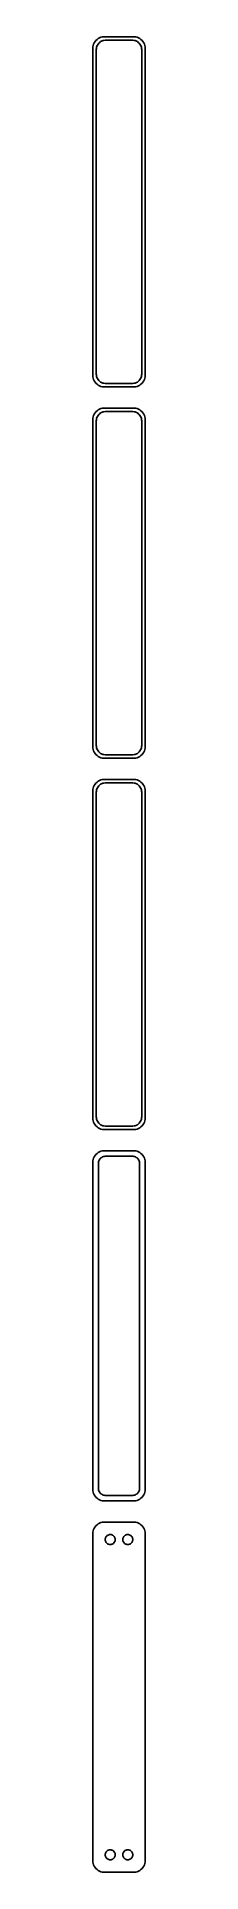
# Model space of a CAD drawing. Header units: metres. Extents: x -11 to 11, y 720 to 1506.
import ezdxf

# ---------------------------------------------------------------- set-up
doc = ezdxf.new("R2010")
doc.units = ezdxf.units.M

msp = doc.modelspace()

# ---------------------------------------------------------------- linework, layer by layer
for p, q in [((-11.2106, 1501.63), (-11.25, 1501)), ((-11.0929, 1502.24), (-11.2106, 1501.63)), ((-10.8989, 1502.84), (-11.0929, 1502.24)), ((-10.6315, 1503.41), (-10.8989, 1502.84)), ((-10.2951, 1503.94), (-10.6315, 1503.41)), ((-9.89484, 1504.42), (-10.2951, 1503.94)), ((-9.43712, 1504.85), (-9.89484, 1504.42)), ((-9.71844, 1501), (-9.62433, 1501.49)), ((-9.62433, 1501.49), (-9.4691, 1501.97)), ((-9.4691, 1501.97), (-9.25522, 1502.43)), ((-8.92912, 1505.22), (-9.43712, 1504.85)), ((-9.25522, 1502.43), (-8.98605, 1502.85)), ((-8.98605, 1502.85), (-8.66586, 1503.24)), ((-8.37889, 1505.52), (-8.92912, 1505.22)), ((-8.66586, 1503.24), (-8.29968, 1503.58)), ((-7.79507, 1505.76), (-8.37889, 1505.52)), ((-8.29968, 1503.58), (-7.8933, 1503.88)), ((-7.8933, 1503.88), (-7.45311, 1504.12)), ((-7.1869, 1505.91), (-7.79507, 1505.76)), ((-7.45311, 1504.12), (-6.98605, 1504.3)), ((-6.56395, 1505.99), (-7.1869, 1505.91)), ((-6.98605, 1504.3), (-6.49951, 1504.43)), ((6.56395, 1505.99), (-6.56395, 1505.99)), ((-6.49951, 1504.43), (-6.00116, 1504.49)), ((-6.00116, 1504.49), (6.00116, 1504.49)), ((6.00116, 1504.49), (6.49951, 1504.43)), ((6.49951, 1504.43), (6.98605, 1504.3)), ((7.1869, 1505.91), (6.56395, 1505.99)), ((6.98605, 1504.3), (7.45311, 1504.12)), ((7.79507, 1505.76), (7.1869, 1505.91)), ((7.45311, 1504.12), (7.8933, 1503.88)), ((8.37889, 1505.52), (7.79507, 1505.76)), ((7.8933, 1503.88), (8.29968, 1503.58)), ((8.29968, 1503.58), (8.66586, 1503.24)), ((8.92912, 1505.22), (8.37889, 1505.52)), ((8.66586, 1503.24), (8.98605, 1502.85)), ((9.43712, 1504.85), (8.92912, 1505.22)), ((8.98605, 1502.85), (9.25522, 1502.43)), ((9.25522, 1502.43), (9.4691, 1501.97)), ((9.89484, 1504.42), (9.43712, 1504.85)), ((9.4691, 1501.97), (9.62433, 1501.49)), ((9.62433, 1501.49), (9.71844, 1501)), ((10.2951, 1503.94), (9.89484, 1504.42)), ((10.6315, 1503.41), (10.2951, 1503.94)), ((10.8989, 1502.84), (10.6315, 1503.41)), ((11.0929, 1502.24), (10.8989, 1502.84)), ((11.2106, 1501.63), (11.0929, 1502.24)), ((11.25, 1501), (11.2106, 1501.63)), ((-11.25, 1501), (-11.25, 1361)), ((-9.75, 1500.5), (-9.71844, 1501)), ((-9.75, 1361.5), (-9.75, 1500.5)), ((9.71844, 1501), (9.75, 1500.5)), ((9.75, 1500.5), (9.75, 1361.5)), ((11.25, 1361), (11.25, 1501)), ((-11.25, 1361), (-11.2106, 1360.37)), ((-11.2106, 1360.37), (-11.0929, 1359.76)), ((-11.0929, 1359.76), (-10.8989, 1359.16)), ((-9.71844, 1361), (-9.75, 1361.5)), ((-9.62433, 1360.51), (-9.71844, 1361)), ((-9.4691, 1360.03), (-9.62433, 1360.51)), ((-9.25522, 1359.57), (-9.4691, 1360.03)), ((9.4691, 1360.03), (9.25522, 1359.57)), ((9.62433, 1360.51), (9.4691, 1360.03)), ((9.71844, 1361), (9.62433, 1360.51)), ((9.75, 1361.5), (9.71844, 1361)), ((10.8989, 1359.16), (11.0929, 1359.76)), ((11.0929, 1359.76), (11.2106, 1360.37)), ((11.2106, 1360.37), (11.25, 1361)), ((-10.8989, 1359.16), (-10.6315, 1358.59)), ((-10.6315, 1358.59), (-10.2951, 1358.06)), ((-10.2951, 1358.06), (-9.89484, 1357.58)), ((-9.89484, 1357.58), (-9.43712, 1357.15)), ((-9.43712, 1357.15), (-8.92912, 1356.78)), ((-8.98605, 1359.15), (-9.25522, 1359.57)), ((-8.66586, 1358.76), (-8.98605, 1359.15)), ((-8.92912, 1356.78), (-8.37889, 1356.48)), ((-8.29968, 1358.42), (-8.66586, 1358.76)), ((-8.37889, 1356.48), (-7.79507, 1356.24)), ((-7.8933, 1358.12), (-8.29968, 1358.42)), ((-7.45311, 1357.88), (-7.8933, 1358.12)), ((-7.79507, 1356.24), (-7.1869, 1356.09)), ((-6.98605, 1357.7), (-7.45311, 1357.88)), ((-7.1869, 1356.09), (-6.56395, 1356.01)), ((-6.49951, 1357.57), (-6.98605, 1357.7)), ((-6.56395, 1356.01), (6.56395, 1356.01)), ((-6.00116, 1357.51), (-6.49951, 1357.57)), ((6.00116, 1357.51), (-6.00116, 1357.51)), ((6.49951, 1357.57), (6.00116, 1357.51)), ((6.98605, 1357.7), (6.49951, 1357.57)), ((6.56395, 1356.01), (7.1869, 1356.09)), ((7.45311, 1357.88), (6.98605, 1357.7)), ((7.1869, 1356.09), (7.79507, 1356.24)), ((7.8933, 1358.12), (7.45311, 1357.88)), ((7.79507, 1356.24), (8.37889, 1356.48)), ((8.29968, 1358.42), (7.8933, 1358.12)), ((8.66586, 1358.76), (8.29968, 1358.42)), ((8.37889, 1356.48), (8.92912, 1356.78)), ((8.98605, 1359.15), (8.66586, 1358.76)), ((8.92912, 1356.78), (9.43712, 1357.15)), ((9.25522, 1359.57), (8.98605, 1359.15)), ((9.43712, 1357.15), (9.89484, 1357.58)), ((9.89484, 1357.58), (10.2951, 1358.06)), ((10.2951, 1358.06), (10.6315, 1358.59)), ((10.6315, 1358.59), (10.8989, 1359.16)), ((-10.6315, 1344.41), (-10.8989, 1343.84)), ((-10.2951, 1344.94), (-10.6315, 1344.41)), ((-9.89484, 1345.42), (-10.2951, 1344.94)), ((-9.43712, 1345.85), (-9.89484, 1345.42)), ((-8.92912, 1346.22), (-9.43712, 1345.85)), ((-8.98605, 1343.85), (-8.66586, 1344.24)), ((-8.37889, 1346.52), (-8.92912, 1346.22)), ((-8.66586, 1344.24), (-8.29968, 1344.58)), ((-7.79507, 1346.76), (-8.37889, 1346.52)), ((-8.29968, 1344.58), (-7.8933, 1344.88)), ((-7.8933, 1344.88), (-7.45311, 1345.12)), ((-7.1869, 1346.91), (-7.79507, 1346.76)), ((-7.45311, 1345.12), (-6.98605, 1345.3)), ((-6.56395, 1346.99), (-7.1869, 1346.91)), ((-6.98605, 1345.3), (-6.49951, 1345.43)), ((6.56395, 1346.99), (-6.56395, 1346.99)), ((-6.49951, 1345.43), (-6.00116, 1345.49)), ((-6.00116, 1345.49), (6.00116, 1345.49)), ((6.00116, 1345.49), (6.49951, 1345.43)), ((6.49951, 1345.43), (6.98605, 1345.3)), ((7.1869, 1346.91), (6.56395, 1346.99)), ((6.98605, 1345.3), (7.45311, 1345.12)), ((7.79507, 1346.76), (7.1869, 1346.91)), ((7.45311, 1345.12), (7.8933, 1344.88)), ((8.37889, 1346.52), (7.79507, 1346.76)), ((7.8933, 1344.88), (8.29968, 1344.58)), ((8.29968, 1344.58), (8.66586, 1344.24)), ((8.92912, 1346.22), (8.37889, 1346.52)), ((8.66586, 1344.24), (8.98605, 1343.85)), ((9.43712, 1345.85), (8.92912, 1346.22)), ((9.89484, 1345.42), (9.43712, 1345.85)), ((10.2951, 1344.94), (9.89484, 1345.42)), ((10.6315, 1344.41), (10.2951, 1344.94)), ((10.8989, 1343.84), (10.6315, 1344.41)), ((-11.2106, 1342.63), (-11.25, 1342)), ((-11.25, 1342), (-11.25, 1202)), ((-11.0929, 1343.24), (-11.2106, 1342.63)), ((-10.8989, 1343.84), (-11.0929, 1343.24)), ((-9.75, 1341.5), (-9.71844, 1342)), ((-9.75, 1202.5), (-9.75, 1341.5)), ((-9.71844, 1342), (-9.62433, 1342.49)), ((-9.62433, 1342.49), (-9.4691, 1342.97)), ((-9.4691, 1342.97), (-9.25522, 1343.43)), ((-9.25522, 1343.43), (-8.98605, 1343.85)), ((8.98605, 1343.85), (9.25522, 1343.43)), ((9.25522, 1343.43), (9.4691, 1342.97)), ((9.4691, 1342.97), (9.62433, 1342.49)), ((9.62433, 1342.49), (9.71844, 1342)), ((9.71844, 1342), (9.75, 1341.5)), ((9.75, 1341.5), (9.75, 1202.5)), ((11.0929, 1343.24), (10.8989, 1343.84)), ((11.2106, 1342.63), (11.0929, 1343.24)), ((11.25, 1342), (11.2106, 1342.63)), ((11.25, 1202), (11.25, 1342)), ((-11.25, 1202), (-11.2106, 1201.37)), ((-11.2106, 1201.37), (-11.0929, 1200.76)), ((-11.0929, 1200.76), (-10.8989, 1200.16)), ((-10.8989, 1200.16), (-10.6315, 1199.59)), ((-10.6315, 1199.59), (-10.2951, 1199.06)), ((-10.2951, 1199.06), (-9.89484, 1198.58)), ((-9.89484, 1198.58), (-9.43712, 1198.15)), ((-9.71844, 1202), (-9.75, 1202.5)), ((-9.62433, 1201.51), (-9.71844, 1202)), ((-9.4691, 1201.03), (-9.62433, 1201.51)), ((-9.25522, 1200.57), (-9.4691, 1201.03)), ((-9.43712, 1198.15), (-8.92912, 1197.78)), ((-8.98605, 1200.15), (-9.25522, 1200.57)), ((-8.66586, 1199.76), (-8.98605, 1200.15)), ((-8.92912, 1197.78), (-8.37889, 1197.48)), ((-8.29968, 1199.42), (-8.66586, 1199.76)), ((-8.37889, 1197.48), (-7.79507, 1197.24)), ((-7.8933, 1199.12), (-8.29968, 1199.42)), ((-7.45311, 1198.88), (-7.8933, 1199.12)), ((-7.79507, 1197.24), (-7.1869, 1197.09)), ((-6.98605, 1198.7), (-7.45311, 1198.88)), ((-7.1869, 1197.09), (-6.56395, 1197.01)), ((-6.49951, 1198.57), (-6.98605, 1198.7)), ((-6.56395, 1197.01), (6.56395, 1197.01)), ((-6.00116, 1198.51), (-6.49951, 1198.57)), ((6.00116, 1198.51), (-6.00116, 1198.51)), ((6.49951, 1198.57), (6.00116, 1198.51)), ((6.98605, 1198.7), (6.49951, 1198.57)), ((6.56395, 1197.01), (7.1869, 1197.09)), ((7.45311, 1198.88), (6.98605, 1198.7)), ((7.1869, 1197.09), (7.79507, 1197.24)), ((7.8933, 1199.12), (7.45311, 1198.88)), ((7.79507, 1197.24), (8.37889, 1197.48)), ((8.29968, 1199.42), (7.8933, 1199.12)), ((8.66586, 1199.76), (8.29968, 1199.42)), ((8.37889, 1197.48), (8.92912, 1197.78)), ((8.98605, 1200.15), (8.66586, 1199.76)), ((8.92912, 1197.78), (9.43712, 1198.15)), ((9.25522, 1200.57), (8.98605, 1200.15)), ((9.4691, 1201.03), (9.25522, 1200.57)), ((9.43712, 1198.15), (9.89484, 1198.58)), ((9.62433, 1201.51), (9.4691, 1201.03)), ((9.71844, 1202), (9.62433, 1201.51)), ((9.75, 1202.5), (9.71844, 1202)), ((9.89484, 1198.58), (10.2951, 1199.06)), ((10.2951, 1199.06), (10.6315, 1199.59)), ((10.6315, 1199.59), (10.8989, 1200.16)), ((10.8989, 1200.16), (11.0929, 1200.76)), ((11.0929, 1200.76), (11.2106, 1201.37)), ((11.2106, 1201.37), (11.25, 1202)), ((-9.43712, 1186.85), (-9.89484, 1186.42)), ((-8.92912, 1187.22), (-9.43712, 1186.85)), ((-8.37889, 1187.52), (-8.92912, 1187.22)), ((-7.79507, 1187.76), (-8.37889, 1187.52)), ((-7.1869, 1187.91), (-7.79507, 1187.76)), ((-6.56395, 1187.99), (-7.1869, 1187.91)), ((6.56395, 1187.99), (-6.56395, 1187.99)), ((7.1869, 1187.91), (6.56395, 1187.99)), ((7.79507, 1187.76), (7.1869, 1187.91)), ((8.37889, 1187.52), (7.79507, 1187.76)), ((8.92912, 1187.22), (8.37889, 1187.52)), ((9.43712, 1186.85), (8.92912, 1187.22)), ((9.89484, 1186.42), (9.43712, 1186.85)), ((-11.2106, 1183.63), (-11.25, 1183)), ((-11.25, 1183), (-11.25, 1043)), ((-11.0929, 1184.24), (-11.2106, 1183.63)), ((-10.8989, 1184.84), (-11.0929, 1184.24)), ((-10.6315, 1185.41), (-10.8989, 1184.84)), ((-10.2951, 1185.94), (-10.6315, 1185.41)), ((-9.89484, 1186.42), (-10.2951, 1185.94)), ((-9.75, 1182.5), (-9.71844, 1183)), ((-9.75, 1043.5), (-9.75, 1182.5)), ((-9.71844, 1183), (-9.62433, 1183.49)), ((-9.62433, 1183.49), (-9.4691, 1183.97)), ((-9.4691, 1183.97), (-9.25522, 1184.43)), ((-9.25522, 1184.43), (-8.98605, 1184.85)), ((-8.98605, 1184.85), (-8.66586, 1185.24)), ((-8.66586, 1185.24), (-8.29968, 1185.58)), ((-8.29968, 1185.58), (-7.8933, 1185.88)), ((-7.8933, 1185.88), (-7.45311, 1186.12)), ((-7.45311, 1186.12), (-6.98605, 1186.3)), ((-6.98605, 1186.3), (-6.49951, 1186.43)), ((-6.49951, 1186.43), (-6.00116, 1186.49)), ((-6.00116, 1186.49), (6.00116, 1186.49)), ((6.00116, 1186.49), (6.49951, 1186.43)), ((6.49951, 1186.43), (6.98605, 1186.3)), ((6.98605, 1186.3), (7.45311, 1186.12)), ((7.45311, 1186.12), (7.8933, 1185.88)), ((7.8933, 1185.88), (8.29968, 1185.58)), ((8.29968, 1185.58), (8.66586, 1185.24)), ((8.66586, 1185.24), (8.98605, 1184.85)), ((8.98605, 1184.85), (9.25522, 1184.43)), ((9.25522, 1184.43), (9.4691, 1183.97)), ((9.4691, 1183.97), (9.62433, 1183.49)), ((9.62433, 1183.49), (9.71844, 1183)), ((9.71844, 1183), (9.75, 1182.5)), ((9.75, 1182.5), (9.75, 1043.5)), ((10.2951, 1185.94), (9.89484, 1186.42)), ((10.6315, 1185.41), (10.2951, 1185.94)), ((10.8989, 1184.84), (10.6315, 1185.41)), ((11.0929, 1184.24), (10.8989, 1184.84)), ((11.2106, 1183.63), (11.0929, 1184.24)), ((11.25, 1183), (11.2106, 1183.63)), ((11.25, 1043), (11.25, 1183)), ((-11.25, 1043), (-11.2106, 1042.37)), ((-11.2106, 1042.37), (-11.0929, 1041.76)), ((-11.0929, 1041.76), (-10.8989, 1041.16)), ((-10.8989, 1041.16), (-10.6315, 1040.59)), ((-10.6315, 1040.59), (-10.2951, 1040.06)), ((-10.2951, 1040.06), (-9.89484, 1039.58)), ((-9.89484, 1039.58), (-9.43712, 1039.15)), ((-9.71844, 1043), (-9.75, 1043.5)), ((-9.62433, 1042.51), (-9.71844, 1043)), ((-9.4691, 1042.03), (-9.62433, 1042.51)), ((-9.25522, 1041.57), (-9.4691, 1042.03)), ((-9.43712, 1039.15), (-8.92912, 1038.78)), ((-8.98605, 1041.15), (-9.25522, 1041.57)), ((-8.66586, 1040.76), (-8.98605, 1041.15)), ((-8.92912, 1038.78), (-8.37889, 1038.48)), ((-8.29968, 1040.42), (-8.66586, 1040.76)), ((-8.37889, 1038.48), (-7.79507, 1038.24)), ((-7.8933, 1040.12), (-8.29968, 1040.42)), ((-7.45311, 1039.88), (-7.8933, 1040.12)), ((-7.79507, 1038.24), (-7.1869, 1038.09)), ((-6.98605, 1039.7), (-7.45311, 1039.88)), ((-7.1869, 1038.09), (-6.56395, 1038.01)), ((-6.49951, 1039.57), (-6.98605, 1039.7)), ((-6.56395, 1038.01), (6.56395, 1038.01)), ((-6.00116, 1039.51), (-6.49951, 1039.57)), ((6.00116, 1039.51), (-6.00116, 1039.51)), ((6.49951, 1039.57), (6.00116, 1039.51)), ((6.98605, 1039.7), (6.49951, 1039.57)), ((6.56395, 1038.01), (7.1869, 1038.09)), ((7.45311, 1039.88), (6.98605, 1039.7)), ((7.1869, 1038.09), (7.79507, 1038.24)), ((7.8933, 1040.12), (7.45311, 1039.88)), ((7.79507, 1038.24), (8.37889, 1038.48)), ((8.29968, 1040.42), (7.8933, 1040.12)), ((8.66586, 1040.76), (8.29968, 1040.42)), ((8.37889, 1038.48), (8.92912, 1038.78)), ((8.98605, 1041.15), (8.66586, 1040.76)), ((8.92912, 1038.78), (9.43712, 1039.15)), ((9.25522, 1041.57), (8.98605, 1041.15)), ((9.4691, 1042.03), (9.25522, 1041.57)), ((9.43712, 1039.15), (9.89484, 1039.58)), ((9.62433, 1042.51), (9.4691, 1042.03)), ((9.71844, 1043), (9.62433, 1042.51)), ((9.75, 1043.5), (9.71844, 1043)), ((9.89484, 1039.58), (10.2951, 1040.06)), ((10.2951, 1040.06), (10.6315, 1040.59)), ((10.6315, 1040.59), (10.8989, 1041.16)), ((10.8989, 1041.16), (11.0929, 1041.76)), ((11.0929, 1041.76), (11.2106, 1042.37)), ((11.2106, 1042.37), (11.25, 1043)), ((-11.2106, 1024.63), (-11.25, 1024)), ((-11.25, 1024), (-11.25, 884)), ((-11.0929, 1025.24), (-11.2106, 1024.63)), ((-10.8989, 1025.84), (-11.0929, 1025.24)), ((-10.6315, 1026.41), (-10.8989, 1025.84)), ((-10.2951, 1026.94), (-10.6315, 1026.41)), ((-9.89484, 1027.42), (-10.2951, 1026.94)), ((-9.43712, 1027.85), (-9.89484, 1027.42)), ((-8.92912, 1028.22), (-9.43712, 1027.85)), ((-8.37889, 1028.52), (-8.92912, 1028.22)), ((-8.86292, 1023.5), (-8.83836, 1023.89)), ((-8.86292, 884.5), (-8.86292, 1023.5)), ((-8.83836, 1023.89), (-8.76512, 1024.27)), ((-8.76512, 1024.27), (-8.64432, 1024.65)), ((-8.64432, 1024.65), (-8.47786, 1025)), ((-8.47786, 1025), (-8.2684, 1025.33)), ((-7.79507, 1028.76), (-8.37889, 1028.52)), ((-8.2684, 1025.33), (-8.01921, 1025.63)), ((-8.01921, 1025.63), (-7.73424, 1025.9)), ((-7.1869, 1028.91), (-7.79507, 1028.76)), ((-7.73424, 1025.9), (-7.41798, 1026.13)), ((-7.41798, 1026.13), (-7.07541, 1026.32)), ((-6.56395, 1028.99), (-7.1869, 1028.91)), ((-7.07541, 1026.32), (-6.71194, 1026.46)), ((-6.71194, 1026.46), (-6.3333, 1026.56)), ((6.56395, 1028.99), (-6.56395, 1028.99)), ((-6.3333, 1026.56), (-5.94545, 1026.61)), ((-5.94545, 1026.61), (5.94545, 1026.61)), ((5.94545, 1026.61), (6.3333, 1026.56)), ((6.3333, 1026.56), (6.71194, 1026.46)), ((7.1869, 1028.91), (6.56395, 1028.99)), ((6.71194, 1026.46), (7.07541, 1026.32)), ((7.07541, 1026.32), (7.41798, 1026.13)), ((7.79507, 1028.76), (7.1869, 1028.91)), ((7.41798, 1026.13), (7.73424, 1025.9)), ((7.73424, 1025.9), (8.01921, 1025.63)), ((8.37889, 1028.52), (7.79507, 1028.76)), ((8.01921, 1025.63), (8.2684, 1025.33)), ((8.2684, 1025.33), (8.47786, 1025)), ((8.92912, 1028.22), (8.37889, 1028.52)), ((8.47786, 1025), (8.64432, 1024.65)), ((8.64432, 1024.65), (8.76512, 1024.27)), ((8.76512, 1024.27), (8.83836, 1023.89)), ((8.83836, 1023.89), (8.86292, 1023.5)), ((8.86292, 1023.5), (8.86292, 884.5)), ((9.43712, 1027.85), (8.92912, 1028.22)), ((9.89484, 1027.42), (9.43712, 1027.85)), ((10.2951, 1026.94), (9.89484, 1027.42)), ((10.6315, 1026.41), (10.2951, 1026.94)), ((10.8989, 1025.84), (10.6315, 1026.41)), ((11.0929, 1025.24), (10.8989, 1025.84)), ((11.2106, 1024.63), (11.0929, 1025.24)), ((11.25, 1024), (11.2106, 1024.63)), ((11.25, 884), (11.25, 1024)), ((-11.25, 884), (-11.2106, 883.373)), ((-11.2106, 883.373), (-11.0929, 882.757)), ((-11.0929, 882.757), (-10.8989, 882.159)), ((-10.8989, 882.159), (-10.6315, 881.591)), ((-10.6315, 881.591), (-10.2951, 881.061)), ((-10.2951, 881.061), (-9.89484, 880.577)), ((-9.89484, 880.577), (-9.43712, 880.147)), ((-8.83836, 884.11), (-8.86292, 884.5)), ((-8.76512, 883.726), (-8.83836, 884.11)), ((-8.64432, 883.354), (-8.76512, 883.726)), ((-8.47786, 883), (-8.64432, 883.354)), ((-8.2684, 882.67), (-8.47786, 883)), ((-8.01921, 882.369), (-8.2684, 882.67)), ((-7.73424, 882.101), (-8.01921, 882.369)), ((-7.41798, 881.872), (-7.73424, 882.101)), ((-7.07541, 881.683), (-7.41798, 881.872)), ((-6.71194, 881.539), (-7.07541, 881.683)), ((-6.3333, 881.442), (-6.71194, 881.539)), ((-5.94545, 881.393), (-6.3333, 881.442)), ((5.94545, 881.393), (-5.94545, 881.393)), ((6.3333, 881.442), (5.94545, 881.393)), ((6.71194, 881.539), (6.3333, 881.442)), ((7.07541, 881.683), (6.71194, 881.539)), ((7.41798, 881.872), (7.07541, 881.683)), ((7.73424, 882.101), (7.41798, 881.872)), ((8.01921, 882.369), (7.73424, 882.101)), ((8.2684, 882.67), (8.01921, 882.369)), ((8.47786, 883), (8.2684, 882.67)), ((8.64432, 883.354), (8.47786, 883)), ((8.76512, 883.726), (8.64432, 883.354)), ((8.83836, 884.11), (8.76512, 883.726)), ((8.86292, 884.5), (8.83836, 884.11)), ((9.43712, 880.147), (9.89484, 880.577)), ((9.89484, 880.577), (10.2951, 881.061)), ((10.2951, 881.061), (10.6315, 881.591)), ((10.6315, 881.591), (10.8989, 882.159)), ((10.8989, 882.159), (11.0929, 882.757)), ((11.0929, 882.757), (11.2106, 883.373)), ((11.2106, 883.373), (11.25, 884)), ((-9.43712, 880.147), (-8.92912, 879.778)), ((-8.92912, 879.778), (-8.37889, 879.476)), ((-8.37889, 879.476), (-7.79507, 879.245)), ((-7.79507, 879.245), (-7.1869, 879.089)), ((-7.1869, 879.089), (-6.56395, 879.01)), ((-6.56395, 879.01), (6.56395, 879.01)), ((6.56395, 879.01), (7.1869, 879.089)), ((7.1869, 879.089), (7.79507, 879.245)), ((7.79507, 879.245), (8.37889, 879.476)), ((8.37889, 879.476), (8.92912, 879.778)), ((8.92912, 879.778), (9.43712, 880.147)), ((-11.2106, 865.627), (-11.25, 865)), ((-11.25, 865), (-11.25, 725)), ((-11.0929, 866.243), (-11.2106, 865.627)), ((-10.8989, 866.841), (-11.0929, 866.243)), ((-10.6315, 867.409), (-10.8989, 866.841)), ((-10.2951, 867.939), (-10.6315, 867.409)), ((-9.89484, 868.423), (-10.2951, 867.939)), ((-9.43712, 868.853), (-9.89484, 868.423)), ((-8.92912, 869.222), (-9.43712, 868.853)), ((-8.37889, 869.524), (-8.92912, 869.222)), ((-7.79507, 869.755), (-8.37889, 869.524)), ((-7.1869, 869.911), (-7.79507, 869.755)), ((-6.56395, 869.99), (-7.1869, 869.911)), ((6.56395, 869.99), (-6.56395, 869.99)), ((-4.40984, 864.531), (-4.1501, 864.597)), ((-4.1501, 864.597), (-3.88406, 864.631)), ((-3.88406, 864.631), (-3.61592, 864.631)), ((-3.61592, 864.631), (-3.34988, 864.597)), ((-3.34988, 864.597), (-3.09015, 864.531)), ((3.09015, 864.531), (3.34988, 864.597)), ((3.34988, 864.597), (3.61592, 864.631)), ((3.61592, 864.631), (3.88406, 864.631)), ((3.88406, 864.631), (4.1501, 864.597)), ((4.1501, 864.597), (4.40984, 864.531)), ((7.1869, 869.911), (6.56395, 869.99)), ((7.79507, 869.755), (7.1869, 869.911)), ((8.37889, 869.524), (7.79507, 869.755)), ((8.92912, 869.222), (8.37889, 869.524)), ((9.43712, 868.853), (8.92912, 869.222)), ((9.89484, 868.423), (9.43712, 868.853)), ((10.2951, 867.939), (9.89484, 868.423)), ((10.6315, 867.409), (10.2951, 867.939)), ((10.8989, 866.841), (10.6315, 867.409)), ((11.0929, 866.243), (10.8989, 866.841)), ((11.2106, 865.627), (11.0929, 866.243)), ((11.25, 865), (11.2106, 865.627)), ((11.25, 725), (11.25, 865)), ((-5.88528, 862.5), (-5.86845, 862.768)), ((-5.86845, 862.232), (-5.88528, 862.5)), ((-5.86845, 862.768), (-5.81821, 863.031)), ((-5.81821, 861.969), (-5.86845, 862.232)), ((-5.81821, 863.031), (-5.73534, 863.286)), ((-5.73534, 861.714), (-5.81821, 861.969)), ((-5.73534, 863.286), (-5.62117, 863.529)), ((-5.62117, 861.471), (-5.73534, 861.714)), ((-5.62117, 863.529), (-5.47748, 863.755)), ((-5.47748, 861.245), (-5.62117, 861.471)), ((-5.47748, 863.755), (-5.30655, 863.962)), ((-5.30655, 861.038), (-5.47748, 861.245)), ((-5.30655, 863.962), (-5.11108, 864.145)), ((-5.11108, 860.855), (-5.30655, 861.038)), ((-5.11108, 864.145), (-4.89413, 864.303)), ((-4.89413, 860.697), (-5.11108, 860.855)), ((-4.89413, 864.303), (-4.65915, 864.432)), ((-4.65915, 860.568), (-4.89413, 860.697)), ((-4.65915, 864.432), (-4.40984, 864.531)), ((-4.40984, 860.469), (-4.65915, 860.568)), ((-4.1501, 860.403), (-4.40984, 860.469)), ((-3.88406, 860.369), (-4.1501, 860.403)), ((-3.61592, 860.369), (-3.88406, 860.369)), ((-3.34988, 860.403), (-3.61592, 860.369)), ((-3.09015, 860.469), (-3.34988, 860.403)), ((-3.09015, 864.531), (-2.84084, 864.432)), ((-2.84084, 860.568), (-3.09015, 860.469)), ((-2.84084, 864.432), (-2.60585, 864.303)), ((-2.60585, 860.697), (-2.84084, 860.568)), ((-2.60585, 864.303), (-2.3889, 864.145)), ((-2.3889, 860.855), (-2.60585, 860.697)), ((-2.3889, 864.145), (-2.19344, 863.962)), ((-2.19344, 861.038), (-2.3889, 860.855)), ((-2.19344, 863.962), (-2.02251, 863.755)), ((-2.02251, 861.245), (-2.19344, 861.038)), ((-2.02251, 863.755), (-1.87881, 863.529)), ((-1.87881, 861.471), (-2.02251, 861.245)), ((-1.87881, 863.529), (-1.76465, 863.286)), ((-1.76465, 861.714), (-1.87881, 861.471)), ((-1.76465, 863.286), (-1.68178, 863.031)), ((-1.68178, 861.969), (-1.76465, 861.714)), ((-1.68178, 863.031), (-1.63153, 862.768)), ((-1.63153, 862.232), (-1.68178, 861.969)), ((-1.63153, 862.768), (-1.6147, 862.5)), ((-1.6147, 862.5), (-1.63153, 862.232)), ((1.6147, 862.5), (1.63153, 862.768)), ((1.63153, 862.232), (1.6147, 862.5)), ((1.63153, 862.768), (1.68178, 863.031)), ((1.68178, 861.969), (1.63153, 862.232)), ((1.68178, 863.031), (1.76465, 863.286)), ((1.76465, 861.714), (1.68178, 861.969)), ((1.76465, 863.286), (1.87881, 863.529)), ((1.87881, 861.471), (1.76465, 861.714)), ((1.87881, 863.529), (2.02251, 863.755)), ((2.02251, 861.245), (1.87881, 861.471)), ((2.02251, 863.755), (2.19344, 863.962)), ((2.19344, 861.038), (2.02251, 861.245)), ((2.19344, 863.962), (2.3889, 864.145)), ((2.3889, 860.855), (2.19344, 861.038)), ((2.3889, 864.145), (2.60585, 864.303)), ((2.60585, 860.697), (2.3889, 860.855)), ((2.60585, 864.303), (2.84084, 864.432)), ((2.84084, 860.568), (2.60585, 860.697)), ((2.84084, 864.432), (3.09015, 864.531)), ((3.09015, 860.469), (2.84084, 860.568)), ((3.34988, 860.403), (3.09015, 860.469)), ((3.61592, 860.369), (3.34988, 860.403)), ((3.88406, 860.369), (3.61592, 860.369)), ((4.1501, 860.403), (3.88406, 860.369)), ((4.40984, 860.469), (4.1501, 860.403)), ((4.40984, 864.531), (4.65915, 864.432)), ((4.65915, 860.568), (4.40984, 860.469)), ((4.65915, 864.432), (4.89413, 864.303)), ((4.89413, 860.697), (4.65915, 860.568)), ((4.89413, 864.303), (5.11108, 864.145)), ((5.11108, 860.855), (4.89413, 860.697)), ((5.11108, 864.145), (5.30655, 863.962)), ((5.30655, 861.038), (5.11108, 860.855)), ((5.30655, 863.962), (5.47748, 863.755)), ((5.47748, 861.245), (5.30655, 861.038)), ((5.47748, 863.755), (5.62117, 863.529)), ((5.62117, 861.471), (5.47748, 861.245)), ((5.62117, 863.529), (5.73534, 863.286)), ((5.73534, 861.714), (5.62117, 861.471)), ((5.73534, 863.286), (5.81821, 863.031)), ((5.81821, 861.969), (5.73534, 861.714)), ((5.81821, 863.031), (5.86845, 862.768)), ((5.86845, 862.232), (5.81821, 861.969)), ((5.86845, 862.768), (5.88528, 862.5)), ((5.88528, 862.5), (5.86845, 862.232)), ((-11.25, 725), (-11.2106, 724.373)), ((-11.2106, 724.373), (-11.0929, 723.757)), ((-11.0929, 723.757), (-10.8989, 723.159)), ((-10.8989, 723.159), (-10.6315, 722.591)), ((-5.88528, 727.5), (-5.86845, 727.768)), ((-5.86845, 727.232), (-5.88528, 727.5)), ((-5.86845, 727.768), (-5.81821, 728.031)), ((-5.81821, 726.969), (-5.86845, 727.232)), ((-5.81821, 728.031), (-5.73534, 728.286)), ((-5.73534, 726.714), (-5.81821, 726.969)), ((-5.73534, 728.286), (-5.62117, 728.529)), ((-5.62117, 726.471), (-5.73534, 726.714)), ((-5.62117, 728.529), (-5.47748, 728.755)), ((-5.47748, 726.245), (-5.62117, 726.471)), ((-5.47748, 728.755), (-5.30655, 728.962)), ((-5.30655, 726.038), (-5.47748, 726.245)), ((-5.30655, 728.962), (-5.11108, 729.145)), ((-5.11108, 725.855), (-5.30655, 726.038)), ((-5.11108, 729.145), (-4.89413, 729.303)), ((-4.89413, 725.697), (-5.11108, 725.855)), ((-4.89413, 729.303), (-4.65915, 729.432)), ((-4.65915, 725.568), (-4.89413, 725.697)), ((-4.65915, 729.432), (-4.40984, 729.531)), ((-4.40984, 725.469), (-4.65915, 725.568)), ((-4.40984, 729.531), (-4.1501, 729.597)), ((-4.1501, 725.403), (-4.40984, 725.469)), ((-4.1501, 729.597), (-3.88406, 729.631)), ((-3.88406, 725.369), (-4.1501, 725.403)), ((-3.88406, 729.631), (-3.61592, 729.631)), ((-3.61592, 725.369), (-3.88406, 725.369)), ((-3.61592, 729.631), (-3.34988, 729.597)), ((-3.34988, 725.403), (-3.61592, 725.369)), ((-3.34988, 729.597), (-3.09015, 729.531)), ((-3.09015, 725.469), (-3.34988, 725.403)), ((-3.09015, 729.531), (-2.84084, 729.432)), ((-2.84084, 725.568), (-3.09015, 725.469)), ((-2.84084, 729.432), (-2.60585, 729.303)), ((-2.60585, 725.697), (-2.84084, 725.568)), ((-2.60585, 729.303), (-2.3889, 729.145)), ((-2.3889, 725.855), (-2.60585, 725.697)), ((-2.3889, 729.145), (-2.19344, 728.962)), ((-2.19344, 726.038), (-2.3889, 725.855)), ((-2.19344, 728.962), (-2.02251, 728.755)), ((-2.02251, 726.245), (-2.19344, 726.038)), ((-2.02251, 728.755), (-1.87881, 728.529)), ((-1.87881, 726.471), (-2.02251, 726.245)), ((-1.87881, 728.529), (-1.76465, 728.286)), ((-1.76465, 726.714), (-1.87881, 726.471)), ((-1.76465, 728.286), (-1.68178, 728.031)), ((-1.68178, 726.969), (-1.76465, 726.714)), ((-1.68178, 728.031), (-1.63153, 727.768)), ((-1.63153, 727.232), (-1.68178, 726.969)), ((-1.63153, 727.768), (-1.6147, 727.5)), ((-1.6147, 727.5), (-1.63153, 727.232)), ((1.6147, 727.5), (1.63153, 727.768)), ((1.63153, 727.232), (1.6147, 727.5)), ((1.63153, 727.768), (1.68178, 728.031)), ((1.68178, 726.969), (1.63153, 727.232)), ((1.68178, 728.031), (1.76465, 728.286)), ((1.76465, 726.714), (1.68178, 726.969)), ((1.76465, 728.286), (1.87881, 728.529)), ((1.87881, 726.471), (1.76465, 726.714)), ((1.87881, 728.529), (2.02251, 728.755)), ((2.02251, 726.245), (1.87881, 726.471)), ((2.02251, 728.755), (2.19344, 728.962)), ((2.19344, 726.038), (2.02251, 726.245)), ((2.19344, 728.962), (2.3889, 729.145)), ((2.3889, 725.855), (2.19344, 726.038)), ((2.3889, 729.145), (2.60585, 729.303)), ((2.60585, 725.697), (2.3889, 725.855)), ((2.60585, 729.303), (2.84084, 729.432)), ((2.84084, 725.568), (2.60585, 725.697)), ((2.84084, 729.432), (3.09015, 729.531)), ((3.09015, 725.469), (2.84084, 725.568)), ((3.09015, 729.531), (3.34988, 729.597)), ((3.34988, 725.403), (3.09015, 725.469)), ((3.34988, 729.597), (3.61592, 729.631)), ((3.61592, 725.369), (3.34988, 725.403)), ((3.61592, 729.631), (3.88406, 729.631)), ((3.88406, 725.369), (3.61592, 725.369)), ((3.88406, 729.631), (4.1501, 729.597)), ((4.1501, 725.403), (3.88406, 725.369)), ((4.1501, 729.597), (4.40984, 729.531)), ((4.40984, 725.469), (4.1501, 725.403)), ((4.40984, 729.531), (4.65915, 729.432)), ((4.65915, 725.568), (4.40984, 725.469)), ((4.65915, 729.432), (4.89413, 729.303)), ((4.89413, 725.697), (4.65915, 725.568)), ((4.89413, 729.303), (5.11108, 729.145)), ((5.11108, 725.855), (4.89413, 725.697)), ((5.11108, 729.145), (5.30655, 728.962)), ((5.30655, 726.038), (5.11108, 725.855)), ((5.30655, 728.962), (5.47748, 728.755)), ((5.47748, 726.245), (5.30655, 726.038)), ((5.47748, 728.755), (5.62117, 728.529)), ((5.62117, 726.471), (5.47748, 726.245)), ((5.62117, 728.529), (5.73534, 728.286)), ((5.73534, 726.714), (5.62117, 726.471)), ((5.73534, 728.286), (5.81821, 728.031)), ((5.81821, 726.969), (5.73534, 726.714)), ((5.81821, 728.031), (5.86845, 727.768)), ((5.86845, 727.232), (5.81821, 726.969)), ((5.86845, 727.768), (5.88528, 727.5)), ((5.88528, 727.5), (5.86845, 727.232)), ((10.6315, 722.591), (10.8989, 723.159)), ((10.8989, 723.159), (11.0929, 723.757)), ((11.0929, 723.757), (11.2106, 724.373)), ((11.2106, 724.373), (11.25, 725)), ((-10.6315, 722.591), (-10.2951, 722.061)), ((-10.2951, 722.061), (-9.89484, 721.577)), ((-9.89484, 721.577), (-9.43712, 721.147)), ((-9.43712, 721.147), (-8.92912, 720.778)), ((-8.92912, 720.778), (-8.37889, 720.476)), ((-8.37889, 720.476), (-7.79507, 720.245)), ((-7.79507, 720.245), (-7.1869, 720.089)), ((-7.1869, 720.089), (-6.56395, 720.01)), ((-6.56395, 720.01), (6.56395, 720.01)), ((6.56395, 720.01), (7.1869, 720.089)), ((7.1869, 720.089), (7.79507, 720.245)), ((7.79507, 720.245), (8.37889, 720.476)), ((8.37889, 720.476), (8.92912, 720.778)), ((8.92912, 720.778), (9.43712, 721.147)), ((9.43712, 721.147), (9.89484, 721.577)), ((9.89484, 721.577), (10.2951, 722.061)), ((10.2951, 722.061), (10.6315, 722.591))]:
    msp.add_line(p, q)

doc.saveas('drawing.dxf')
